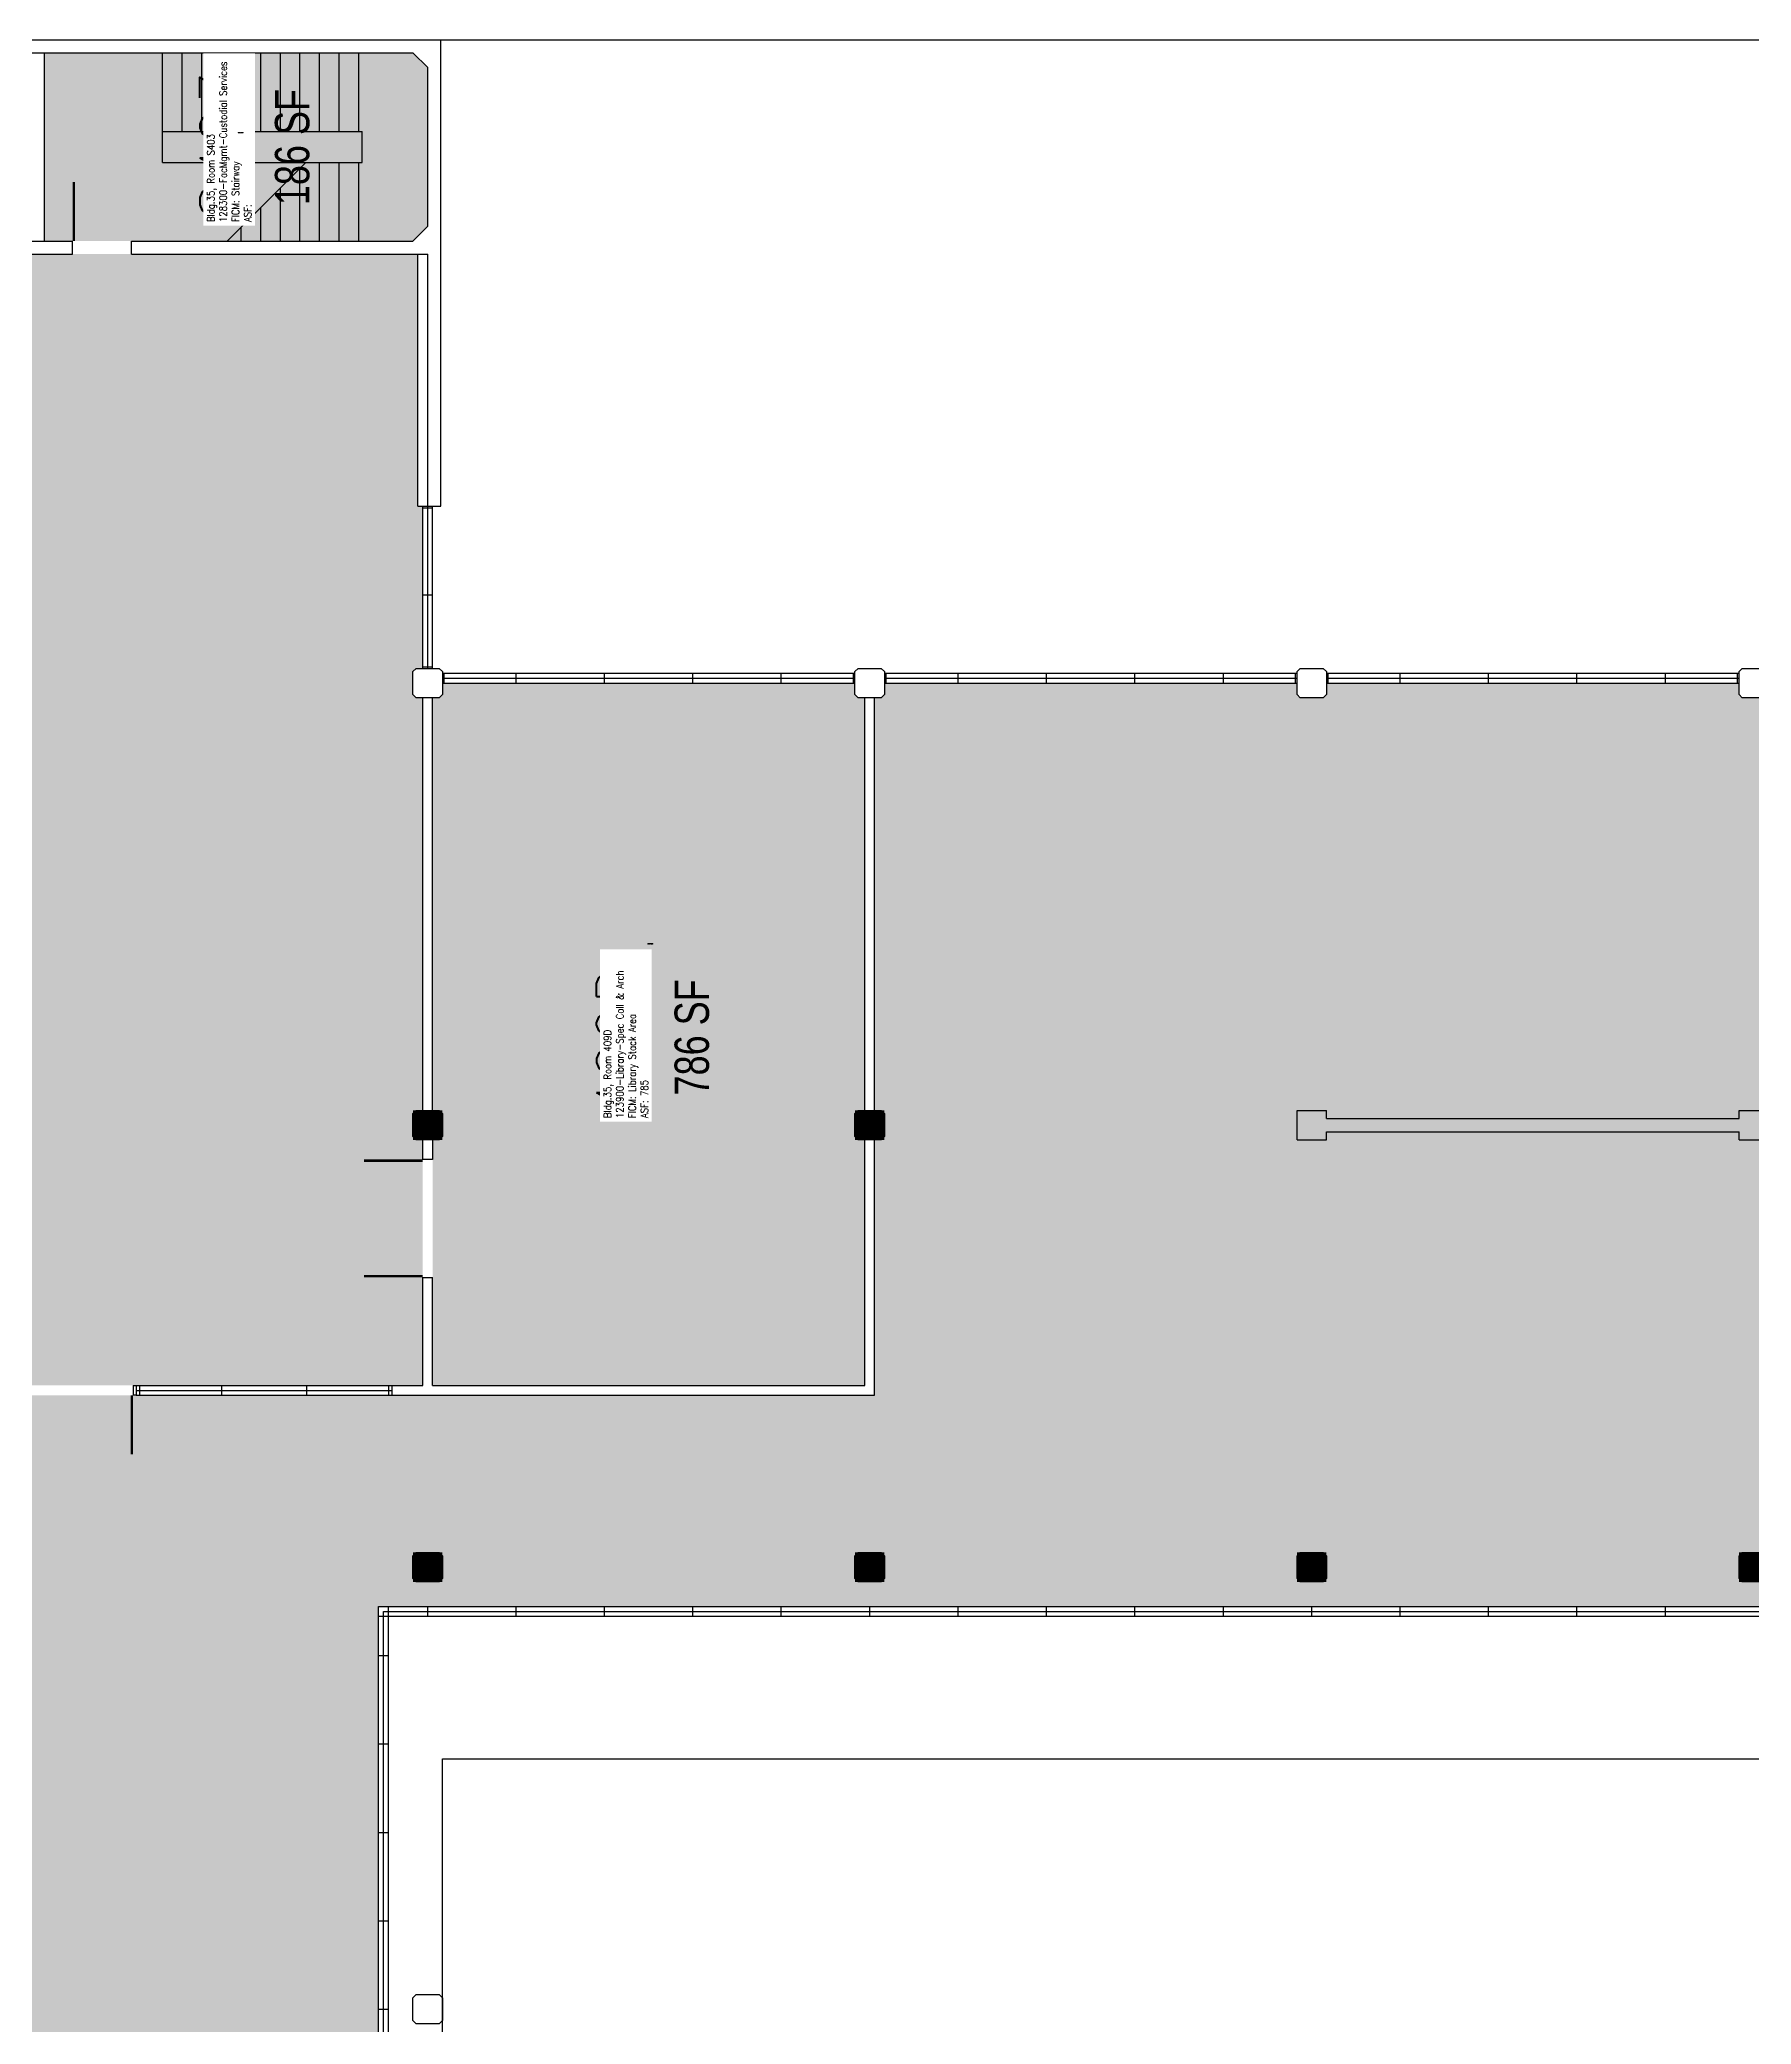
# Model space of a CAD drawing. Header units: inches. Extents: x 0 to 3363, y 0 to 2553.
# Drawn here: x 843 to 1889, y 1341 to 2553 of the extents above; entities that cross this region are included whole.
import ezdxf
from ezdxf.enums import TextEntityAlignment as Align

# ---------------------------------------------------------------- set-up
doc = ezdxf.new("R2010")
doc.units = ezdxf.units.IN
doc.header["$LTSCALE"] = 10
doc.header["$MEASUREMENT"] = 0
doc.layers.get('0').update_dxf_attribs({"linetype": 'CONTINUOUS'})
for name, color, linetype in [('A-DOOR', 2, 'CONTINUOUS'), ('A-FLOR', 3, 'CONTINUOUS'), ('A-GLAZ', 1, 'CONTINUOUS'), ('A-GLAZ-SILL', 2, 'CONTINUOUS'), ('A-IDEN-RNUM', 7, 'CONTINUOUS'), ('A-IDEN-SNUM', 4, 'CONTINUOUS'), ('A-IDEN-VNUM', 4, 'CONTINUOUS'), ('A-ROOF', 2, 'CONTINUOUS'), ('A-SWAL', 5, 'CONTINUOUS'), ('A-WALL', 5, 'CONTINUOUS'), ('A-WALL-PATT', 7, 'CONTINUOUS'), ('AREA-TEXT', 3, 'CONTINUOUS'), ('Rooms-Category-Color', 7, 'CONTINUOUS'), ('Rooms-College-Color', 7, 'CONTINUOUS'), ('Rooms-Department-Color', 7, 'CONTINUOUS'), ('Rooms-Division-Color', 7, 'CONTINUOUS'), ('Rooms-Information', 7, 'CONTINUOUS')]:
    doc.layers.add(name, color=color, linetype=linetype)
doc.styles.add('AREA', font='arial.ttf', dxfattribs={"width": 0.75, "height": 21})
doc.styles.add('ROOMSNUMBER', font='TXT.SHX', dxfattribs={"height": 0.03})
doc.styles.add('ROOMVNUMBER', font='simplex.shx', dxfattribs={"width": 0.85})

# ---------------------------------------------------------------- blocks, each defined once
blk = doc.blocks.new('COL')
at = {"layer": 'A-SWAL'}
blk.add_lwpolyline([(9, 7), (9, -7), (7, -9), (-7, -9), (-9, -7), (-9, 7), (-7, 9), (7, 9)], close=True, dxfattribs=at)
at = {"layer": 'A-WALL-PATT', "const_width": 18}
blk.add_lwpolyline([(0, 9), (0, -9)], dxfattribs=at)

msp = doc.modelspace()

# ---------------------------------------------------------------- hatches: boundary and pattern name
at = {"layer": 'Rooms-Category-Color', "true_color": 0xadadad}
msp.add_hatch(color=253, dxfattribs=at).paths.add_polyline_path([(858.4, 2430), (862, 2430), (863, 2430), (894.4, 2430), (898, 2430), (899, 2430), (1071, 2430), (1080, 2439), (1080, 2536), (1071, 2545), (894.4, 2545), (858.4, 2545), (846, 2545), (846, 2535.2), (846, 2507.2), (846, 2430)])
at = {"layer": 'Rooms-Category-Color', "true_color": 0x99d7b2}
for points in [[(810, 1089), (810, 816), (810, 810), (804, 810), (798, 810), (702, 810), (702, 807), (537, 807), (537, 810), (537, 822), (537, 861), (441, 861), (441, 962), (431, 962), (429, 962), (425, 962), (417, 962), (271, 962), (271, 819), (279, 819), (279, 816), (279, 810), (279, 801), (271, 801), (271, 549), (279, 549), (279, 543), (279, 537), (279, 535), (300, 535), (300, 531), (300, 318), (300, 282), (300, 279), (300, 270), (531, 270), (531, 279), (549, 279), (549, 270), (801, 270), (801, 279), (804, 279), (807, 279), (807, 300), (810, 300), (813, 300), (819, 300), (969, 300), (975, 300), (1077, 300), (1083, 300), (1239, 300), (1245, 300), (1401, 300), (1407, 300), (1611, 300), (1615, 300), (1615, 432), (1615, 531), (1611, 531), (1611, 537), (1611, 543), (1611, 549), (1629, 549), (1629, 543), (1631, 543), (1632, 543), (1667, 543), (1668, 543), (1790, 543), (1826, 543), (1891, 543), (1891, 672), (1890, 672), (1887, 672), (1782, 672), (1733.6, 672), (1665, 672), (1629, 672), (1623, 672), (1617, 672), (1611, 672), (1575, 672), (1509, 672), (1395, 672), (1359, 672), (1350, 672), (1341, 672), (1324.3, 672), (1305, 672), (1185, 672), (1125, 672), (1089, 672), (1077, 672), (1023, 672), (1023, 678), (1023, 813), (1050, 813), (1050, 969), (1050, 975), (1050, 1077), (1050, 1083), (1050, 1566), (1050, 1596), (2340, 1596), (2460, 1596), (2460, 1062), (2460, 810), (2433, 810), (2433, 785), (2433, 689), (2433, 678), (2433, 672), (2425, 672), (2389, 672), (2328, 672), (2325, 672), (2322, 672), (2223, 672), (2202, 672), (2166, 672), (2163, 672), (2157, 672), (2154, 672), (2118, 672), (1930, 672), (1894, 672), (1893, 672), (1893, 543), (1893, 300), (1899, 300), (2419, 300), (2421, 300), (2422, 300), (2430, 300), (2430, 279), (2436, 279), (2439, 279), (2439, 269), (2439, 263), (2589, 263), (2595, 263), (2623, 263), (2659, 263), (2691, 263), (2691, 269), (2691, 279), (2697, 279), (2703, 279), (2707, 279), (2707, 486), (2703, 486), (2700, 486), (2700, 503), (2700, 507), (2700, 533), (2700, 537), (2700, 543), (2700, 603), (2700, 611), (2700, 613), (2700, 639), (2700, 647), (2700, 648), (2700, 649), (2700, 672), (2700, 678), (2700, 815), (2700, 972), (2798, 972), (2808, 972), (2808, 812), (2808, 808), (2808, 805), (2808, 702), (2808, 678), (2808, 672), (2808, 652), (2808, 648), (2808, 647), (2808, 611), (2808, 543), (2808, 537), (2808, 486), (2709, 486), (2709, 279), (2709, 269), (2913, 269), (2919, 269), (2961, 269), (2961, 279), (2979, 279), (2979, 269), (3048, 269), (3105, 269), (3111, 269), (3231, 269), (3231, 279), (3231, 1071), (3231, 1081), (3231, 1095), (3231, 1605), (3231, 1611), (3231, 1621), (2979, 1621), (2979, 1611), (2965, 1611), (2961, 1611), (2961, 1621), (2916, 1621), (2916, 1627), (2916, 1633), (2808, 1633), (2808, 1627), (2808, 1610), (2808, 1543), (2808, 1458), (2710, 1458), (2706, 1458), (2700, 1458), (2700, 1620), (2700, 1725), (2700, 1728), (2710, 1728), (2710, 1635), (2808, 1635), (2916, 1635), (2967, 1635), (2973, 1635), (3048, 1635), (3048, 1882), (3048, 1890), (3085, 1890), (3085, 1893), (3085, 2052), (3085, 2160), (3048, 2160), (3048, 2259), (3048, 2260), (3048, 2268), (3048, 2421), (2708, 2421), (2708, 2322), (2700, 2322), (2700, 2328), (2700, 2422), (2541, 2422), (2535, 2422), (2519, 2422), (2518, 2422), (2507, 2422), (2483, 2422), (2482, 2422), (2471, 2422), (2436, 2422), (2436, 2268), (2433, 2268), (2433, 2169), (2437, 2169), (2439, 2167), (2439, 2153), (2437, 2151), (2423, 2151), (2421, 2153), (2421, 2160), (2169, 2160), (2169, 2153), (2167, 2151), (2153, 2151), (2151, 2153), (2151, 2160), (1899, 2160), (1899, 2153), (1897, 2151), (1883, 2151), (1881, 2153), (1881, 2160), (1629, 2160), (1629, 2153), (1627, 2151), (1613, 2151), (1611, 2153), (1611, 2160), (1359, 2160), (1359, 2153), (1357, 2151), (1353, 2151), (1353, 1887), (1353, 1760), (1353, 1754), (1353, 1725), (813, 1725), (813, 1620), (810, 1620), (810, 1461), (810, 1458), (813, 1458), (813, 1455), (813, 1453), (813, 1449), (813, 1447), (813, 1417), (813, 1413), (813, 1411), (813, 1350), (810, 1350), (810, 1305.5), (810, 1263.5), (810, 1188.6), (810, 1146.6)], [(1077, 1731), (1077, 1739), (1077, 2151), (1073, 2151), (1071, 2153), (1071, 2167), (1073, 2169), (1077, 2169), (1077, 2268), (1074, 2268), (1074, 2422), (921, 2422), (915, 2422), (899, 2422), (898, 2422), (894.4, 2422), (863, 2422), (862, 2422), (858.4, 2422), (810, 2422), (810, 2325), (810, 2322), (802, 2322), (802, 2421), (547, 2421), (533, 2421), (531, 2421), (489, 2421), (489, 2163), (489, 2163), (489, 1731)], [(1343, 2151), (1341, 2153), (1341, 2160), (1089, 2160), (1089, 2153), (1087, 2151), (1083, 2151), (1083, 1739), (1083, 1731), (1347, 1731), (1347, 1893), (1347, 2151)]]:
    msp.add_hatch(color=253, dxfattribs=at).paths.add_polyline_path(points)
at = {"layer": 'Rooms-College-Color', "true_color": 0xadadad}
msp.add_hatch(color=253, dxfattribs=at).paths.add_polyline_path([(858.4, 2430), (862, 2430), (863, 2430), (894.4, 2430), (898, 2430), (899, 2430), (1071, 2430), (1080, 2439), (1080, 2536), (1071, 2545), (894.4, 2545), (858.4, 2545), (846, 2545), (846, 2535.2), (846, 2507.2), (846, 2430)])
at = {"layer": 'Rooms-College-Color', "true_color": 0x80bc67}
for points in [[(810, 1089), (810, 816), (810, 810), (804, 810), (798, 810), (702, 810), (702, 807), (537, 807), (537, 810), (537, 822), (537, 861), (441, 861), (441, 962), (431, 962), (429, 962), (425, 962), (417, 962), (271, 962), (271, 819), (279, 819), (279, 816), (279, 810), (279, 801), (271, 801), (271, 549), (279, 549), (279, 543), (279, 537), (279, 535), (300, 535), (300, 531), (300, 318), (300, 282), (300, 279), (300, 270), (531, 270), (531, 279), (549, 279), (549, 270), (801, 270), (801, 279), (804, 279), (807, 279), (807, 300), (810, 300), (813, 300), (819, 300), (969, 300), (975, 300), (1077, 300), (1083, 300), (1239, 300), (1245, 300), (1401, 300), (1407, 300), (1611, 300), (1615, 300), (1615, 432), (1615, 531), (1611, 531), (1611, 537), (1611, 543), (1611, 549), (1629, 549), (1629, 543), (1631, 543), (1632, 543), (1667, 543), (1668, 543), (1790, 543), (1826, 543), (1891, 543), (1891, 672), (1890, 672), (1887, 672), (1782, 672), (1733.6, 672), (1665, 672), (1629, 672), (1623, 672), (1617, 672), (1611, 672), (1575, 672), (1509, 672), (1395, 672), (1359, 672), (1350, 672), (1341, 672), (1324.3, 672), (1305, 672), (1185, 672), (1125, 672), (1089, 672), (1077, 672), (1023, 672), (1023, 678), (1023, 813), (1050, 813), (1050, 969), (1050, 975), (1050, 1077), (1050, 1083), (1050, 1566), (1050, 1596), (2340, 1596), (2460, 1596), (2460, 1062), (2460, 810), (2433, 810), (2433, 785), (2433, 689), (2433, 678), (2433, 672), (2425, 672), (2389, 672), (2328, 672), (2325, 672), (2322, 672), (2223, 672), (2202, 672), (2166, 672), (2163, 672), (2157, 672), (2154, 672), (2118, 672), (1930, 672), (1894, 672), (1893, 672), (1893, 543), (1893, 300), (1899, 300), (2419, 300), (2421, 300), (2422, 300), (2430, 300), (2430, 279), (2436, 279), (2439, 279), (2439, 269), (2439, 263), (2589, 263), (2595, 263), (2623, 263), (2659, 263), (2691, 263), (2691, 269), (2691, 279), (2697, 279), (2703, 279), (2707, 279), (2707, 486), (2703, 486), (2700, 486), (2700, 503), (2700, 507), (2700, 533), (2700, 537), (2700, 543), (2700, 603), (2700, 611), (2700, 613), (2700, 639), (2700, 647), (2700, 648), (2700, 649), (2700, 672), (2700, 678), (2700, 815), (2700, 972), (2798, 972), (2808, 972), (2808, 812), (2808, 808), (2808, 805), (2808, 702), (2808, 678), (2808, 672), (2808, 652), (2808, 648), (2808, 647), (2808, 611), (2808, 543), (2808, 537), (2808, 486), (2709, 486), (2709, 279), (2709, 269), (2913, 269), (2919, 269), (2961, 269), (2961, 279), (2979, 279), (2979, 269), (3048, 269), (3105, 269), (3111, 269), (3231, 269), (3231, 279), (3231, 1071), (3231, 1081), (3231, 1095), (3231, 1605), (3231, 1611), (3231, 1621), (2979, 1621), (2979, 1611), (2965, 1611), (2961, 1611), (2961, 1621), (2916, 1621), (2916, 1627), (2916, 1633), (2808, 1633), (2808, 1627), (2808, 1610), (2808, 1543), (2808, 1458), (2710, 1458), (2706, 1458), (2700, 1458), (2700, 1620), (2700, 1725), (2700, 1728), (2710, 1728), (2710, 1635), (2808, 1635), (2916, 1635), (2967, 1635), (2973, 1635), (3048, 1635), (3048, 1882), (3048, 1890), (3085, 1890), (3085, 1893), (3085, 2052), (3085, 2160), (3048, 2160), (3048, 2259), (3048, 2260), (3048, 2268), (3048, 2421), (2708, 2421), (2708, 2322), (2700, 2322), (2700, 2328), (2700, 2422), (2541, 2422), (2535, 2422), (2519, 2422), (2518, 2422), (2507, 2422), (2483, 2422), (2482, 2422), (2471, 2422), (2436, 2422), (2436, 2268), (2433, 2268), (2433, 2169), (2437, 2169), (2439, 2167), (2439, 2153), (2437, 2151), (2423, 2151), (2421, 2153), (2421, 2160), (2169, 2160), (2169, 2153), (2167, 2151), (2153, 2151), (2151, 2153), (2151, 2160), (1899, 2160), (1899, 2153), (1897, 2151), (1883, 2151), (1881, 2153), (1881, 2160), (1629, 2160), (1629, 2153), (1627, 2151), (1613, 2151), (1611, 2153), (1611, 2160), (1359, 2160), (1359, 2153), (1357, 2151), (1353, 2151), (1353, 1887), (1353, 1760), (1353, 1754), (1353, 1725), (813, 1725), (813, 1620), (810, 1620), (810, 1461), (810, 1458), (813, 1458), (813, 1455), (813, 1453), (813, 1449), (813, 1447), (813, 1417), (813, 1413), (813, 1411), (813, 1350), (810, 1350), (810, 1305.5), (810, 1263.5), (810, 1188.6), (810, 1146.6)], [(1077, 1731), (1077, 1739), (1077, 2151), (1073, 2151), (1071, 2153), (1071, 2167), (1073, 2169), (1077, 2169), (1077, 2268), (1074, 2268), (1074, 2422), (921, 2422), (915, 2422), (899, 2422), (898, 2422), (894.4, 2422), (863, 2422), (862, 2422), (858.4, 2422), (810, 2422), (810, 2325), (810, 2322), (802, 2322), (802, 2421), (547, 2421), (533, 2421), (531, 2421), (489, 2421), (489, 2163), (489, 2163), (489, 1731)], [(1343, 2151), (1341, 2153), (1341, 2160), (1089, 2160), (1089, 2153), (1087, 2151), (1083, 2151), (1083, 1739), (1083, 1731), (1347, 1731), (1347, 1893), (1347, 2151)]]:
    msp.add_hatch(color=83, dxfattribs=at).paths.add_polyline_path(points)
at = {"layer": 'Rooms-Department-Color', "true_color": 0xacacac}
msp.add_hatch(color=253, dxfattribs=at).paths.add_polyline_path([(858.4, 2430), (862, 2430), (863, 2430), (894.4, 2430), (898, 2430), (899, 2430), (1071, 2430), (1080, 2439), (1080, 2536), (1071, 2545), (894.4, 2545), (858.4, 2545), (846, 2545), (846, 2535.2), (846, 2507.2), (846, 2430)])
at = {"layer": 'Rooms-Department-Color', "true_color": 0x62f98f}
for points in [[(810, 1089), (810, 816), (810, 810), (804, 810), (798, 810), (702, 810), (702, 807), (537, 807), (537, 810), (537, 822), (537, 861), (441, 861), (441, 962), (431, 962), (429, 962), (425, 962), (417, 962), (271, 962), (271, 819), (279, 819), (279, 816), (279, 810), (279, 801), (271, 801), (271, 549), (279, 549), (279, 543), (279, 537), (279, 535), (300, 535), (300, 531), (300, 318), (300, 282), (300, 279), (300, 270), (531, 270), (531, 279), (549, 279), (549, 270), (801, 270), (801, 279), (804, 279), (807, 279), (807, 300), (810, 300), (813, 300), (819, 300), (969, 300), (975, 300), (1077, 300), (1083, 300), (1239, 300), (1245, 300), (1401, 300), (1407, 300), (1611, 300), (1615, 300), (1615, 432), (1615, 531), (1611, 531), (1611, 537), (1611, 543), (1611, 549), (1629, 549), (1629, 543), (1631, 543), (1632, 543), (1667, 543), (1668, 543), (1790, 543), (1826, 543), (1891, 543), (1891, 672), (1890, 672), (1887, 672), (1782, 672), (1733.6, 672), (1665, 672), (1629, 672), (1623, 672), (1617, 672), (1611, 672), (1575, 672), (1509, 672), (1395, 672), (1359, 672), (1350, 672), (1341, 672), (1324.3, 672), (1305, 672), (1185, 672), (1125, 672), (1089, 672), (1077, 672), (1023, 672), (1023, 678), (1023, 813), (1050, 813), (1050, 969), (1050, 975), (1050, 1077), (1050, 1083), (1050, 1566), (1050, 1596), (2340, 1596), (2460, 1596), (2460, 1062), (2460, 810), (2433, 810), (2433, 785), (2433, 689), (2433, 678), (2433, 672), (2425, 672), (2389, 672), (2328, 672), (2325, 672), (2322, 672), (2223, 672), (2202, 672), (2166, 672), (2163, 672), (2157, 672), (2154, 672), (2118, 672), (1930, 672), (1894, 672), (1893, 672), (1893, 543), (1893, 300), (1899, 300), (2419, 300), (2421, 300), (2422, 300), (2430, 300), (2430, 279), (2436, 279), (2439, 279), (2439, 269), (2439, 263), (2589, 263), (2595, 263), (2623, 263), (2659, 263), (2691, 263), (2691, 269), (2691, 279), (2697, 279), (2703, 279), (2707, 279), (2707, 486), (2703, 486), (2700, 486), (2700, 503), (2700, 507), (2700, 533), (2700, 537), (2700, 543), (2700, 603), (2700, 611), (2700, 613), (2700, 639), (2700, 647), (2700, 648), (2700, 649), (2700, 672), (2700, 678), (2700, 815), (2700, 972), (2798, 972), (2808, 972), (2808, 812), (2808, 808), (2808, 805), (2808, 702), (2808, 678), (2808, 672), (2808, 652), (2808, 648), (2808, 647), (2808, 611), (2808, 543), (2808, 537), (2808, 486), (2709, 486), (2709, 279), (2709, 269), (2913, 269), (2919, 269), (2961, 269), (2961, 279), (2979, 279), (2979, 269), (3048, 269), (3105, 269), (3111, 269), (3231, 269), (3231, 279), (3231, 1071), (3231, 1081), (3231, 1095), (3231, 1605), (3231, 1611), (3231, 1621), (2979, 1621), (2979, 1611), (2965, 1611), (2961, 1611), (2961, 1621), (2916, 1621), (2916, 1627), (2916, 1633), (2808, 1633), (2808, 1627), (2808, 1610), (2808, 1543), (2808, 1458), (2710, 1458), (2706, 1458), (2700, 1458), (2700, 1620), (2700, 1725), (2700, 1728), (2710, 1728), (2710, 1635), (2808, 1635), (2916, 1635), (2967, 1635), (2973, 1635), (3048, 1635), (3048, 1882), (3048, 1890), (3085, 1890), (3085, 1893), (3085, 2052), (3085, 2160), (3048, 2160), (3048, 2259), (3048, 2260), (3048, 2268), (3048, 2421), (2708, 2421), (2708, 2322), (2700, 2322), (2700, 2328), (2700, 2422), (2541, 2422), (2535, 2422), (2519, 2422), (2518, 2422), (2507, 2422), (2483, 2422), (2482, 2422), (2471, 2422), (2436, 2422), (2436, 2268), (2433, 2268), (2433, 2169), (2437, 2169), (2439, 2167), (2439, 2153), (2437, 2151), (2423, 2151), (2421, 2153), (2421, 2160), (2169, 2160), (2169, 2153), (2167, 2151), (2153, 2151), (2151, 2153), (2151, 2160), (1899, 2160), (1899, 2153), (1897, 2151), (1883, 2151), (1881, 2153), (1881, 2160), (1629, 2160), (1629, 2153), (1627, 2151), (1613, 2151), (1611, 2153), (1611, 2160), (1359, 2160), (1359, 2153), (1357, 2151), (1353, 2151), (1353, 1887), (1353, 1760), (1353, 1754), (1353, 1725), (813, 1725), (813, 1620), (810, 1620), (810, 1461), (810, 1458), (813, 1458), (813, 1455), (813, 1453), (813, 1449), (813, 1447), (813, 1417), (813, 1413), (813, 1411), (813, 1350), (810, 1350), (810, 1305.5), (810, 1263.5), (810, 1188.6), (810, 1146.6)], [(1077, 1731), (1077, 1739), (1077, 2151), (1073, 2151), (1071, 2153), (1071, 2167), (1073, 2169), (1077, 2169), (1077, 2268), (1074, 2268), (1074, 2422), (921, 2422), (915, 2422), (899, 2422), (898, 2422), (894.4, 2422), (863, 2422), (862, 2422), (858.4, 2422), (810, 2422), (810, 2325), (810, 2322), (802, 2322), (802, 2421), (547, 2421), (533, 2421), (531, 2421), (489, 2421), (489, 2163), (489, 2163), (489, 1731)], [(1343, 2151), (1341, 2153), (1341, 2160), (1089, 2160), (1089, 2153), (1087, 2151), (1083, 2151), (1083, 1739), (1083, 1731), (1347, 1731), (1347, 1893), (1347, 2151)]]:
    msp.add_hatch(color=91, dxfattribs=at).paths.add_polyline_path(points)
at = {"layer": 'Rooms-Division-Color', "true_color": 0xadadad}
msp.add_hatch(color=253, dxfattribs=at).paths.add_polyline_path([(858.4, 2430), (862, 2430), (863, 2430), (894.4, 2430), (898, 2430), (899, 2430), (1071, 2430), (1080, 2439), (1080, 2536), (1071, 2545), (894.4, 2545), (858.4, 2545), (846, 2545), (846, 2535.2), (846, 2507.2), (846, 2430)])
at = {"layer": 'Rooms-Division-Color', "true_color": 0x62f98f}
for points in [[(810, 1089), (810, 816), (810, 810), (804, 810), (798, 810), (702, 810), (702, 807), (537, 807), (537, 810), (537, 822), (537, 861), (441, 861), (441, 962), (431, 962), (429, 962), (425, 962), (417, 962), (271, 962), (271, 819), (279, 819), (279, 816), (279, 810), (279, 801), (271, 801), (271, 549), (279, 549), (279, 543), (279, 537), (279, 535), (300, 535), (300, 531), (300, 318), (300, 282), (300, 279), (300, 270), (531, 270), (531, 279), (549, 279), (549, 270), (801, 270), (801, 279), (804, 279), (807, 279), (807, 300), (810, 300), (813, 300), (819, 300), (969, 300), (975, 300), (1077, 300), (1083, 300), (1239, 300), (1245, 300), (1401, 300), (1407, 300), (1611, 300), (1615, 300), (1615, 432), (1615, 531), (1611, 531), (1611, 537), (1611, 543), (1611, 549), (1629, 549), (1629, 543), (1631, 543), (1632, 543), (1667, 543), (1668, 543), (1790, 543), (1826, 543), (1891, 543), (1891, 672), (1890, 672), (1887, 672), (1782, 672), (1733.6, 672), (1665, 672), (1629, 672), (1623, 672), (1617, 672), (1611, 672), (1575, 672), (1509, 672), (1395, 672), (1359, 672), (1350, 672), (1341, 672), (1324.3, 672), (1305, 672), (1185, 672), (1125, 672), (1089, 672), (1077, 672), (1023, 672), (1023, 678), (1023, 813), (1050, 813), (1050, 969), (1050, 975), (1050, 1077), (1050, 1083), (1050, 1566), (1050, 1596), (2340, 1596), (2460, 1596), (2460, 1062), (2460, 810), (2433, 810), (2433, 785), (2433, 689), (2433, 678), (2433, 672), (2425, 672), (2389, 672), (2328, 672), (2325, 672), (2322, 672), (2223, 672), (2202, 672), (2166, 672), (2163, 672), (2157, 672), (2154, 672), (2118, 672), (1930, 672), (1894, 672), (1893, 672), (1893, 543), (1893, 300), (1899, 300), (2419, 300), (2421, 300), (2422, 300), (2430, 300), (2430, 279), (2436, 279), (2439, 279), (2439, 269), (2439, 263), (2589, 263), (2595, 263), (2623, 263), (2659, 263), (2691, 263), (2691, 269), (2691, 279), (2697, 279), (2703, 279), (2707, 279), (2707, 486), (2703, 486), (2700, 486), (2700, 503), (2700, 507), (2700, 533), (2700, 537), (2700, 543), (2700, 603), (2700, 611), (2700, 613), (2700, 639), (2700, 647), (2700, 648), (2700, 649), (2700, 672), (2700, 678), (2700, 815), (2700, 972), (2798, 972), (2808, 972), (2808, 812), (2808, 808), (2808, 805), (2808, 702), (2808, 678), (2808, 672), (2808, 652), (2808, 648), (2808, 647), (2808, 611), (2808, 543), (2808, 537), (2808, 486), (2709, 486), (2709, 279), (2709, 269), (2913, 269), (2919, 269), (2961, 269), (2961, 279), (2979, 279), (2979, 269), (3048, 269), (3105, 269), (3111, 269), (3231, 269), (3231, 279), (3231, 1071), (3231, 1081), (3231, 1095), (3231, 1605), (3231, 1611), (3231, 1621), (2979, 1621), (2979, 1611), (2965, 1611), (2961, 1611), (2961, 1621), (2916, 1621), (2916, 1627), (2916, 1633), (2808, 1633), (2808, 1627), (2808, 1610), (2808, 1543), (2808, 1458), (2710, 1458), (2706, 1458), (2700, 1458), (2700, 1620), (2700, 1725), (2700, 1728), (2710, 1728), (2710, 1635), (2808, 1635), (2916, 1635), (2967, 1635), (2973, 1635), (3048, 1635), (3048, 1882), (3048, 1890), (3085, 1890), (3085, 1893), (3085, 2052), (3085, 2160), (3048, 2160), (3048, 2259), (3048, 2260), (3048, 2268), (3048, 2421), (2708, 2421), (2708, 2322), (2700, 2322), (2700, 2328), (2700, 2422), (2541, 2422), (2535, 2422), (2519, 2422), (2518, 2422), (2507, 2422), (2483, 2422), (2482, 2422), (2471, 2422), (2436, 2422), (2436, 2268), (2433, 2268), (2433, 2169), (2437, 2169), (2439, 2167), (2439, 2153), (2437, 2151), (2423, 2151), (2421, 2153), (2421, 2160), (2169, 2160), (2169, 2153), (2167, 2151), (2153, 2151), (2151, 2153), (2151, 2160), (1899, 2160), (1899, 2153), (1897, 2151), (1883, 2151), (1881, 2153), (1881, 2160), (1629, 2160), (1629, 2153), (1627, 2151), (1613, 2151), (1611, 2153), (1611, 2160), (1359, 2160), (1359, 2153), (1357, 2151), (1353, 2151), (1353, 1887), (1353, 1760), (1353, 1754), (1353, 1725), (813, 1725), (813, 1620), (810, 1620), (810, 1461), (810, 1458), (813, 1458), (813, 1455), (813, 1453), (813, 1449), (813, 1447), (813, 1417), (813, 1413), (813, 1411), (813, 1350), (810, 1350), (810, 1305.5), (810, 1263.5), (810, 1188.6), (810, 1146.6)], [(1077, 1731), (1077, 1739), (1077, 2151), (1073, 2151), (1071, 2153), (1071, 2167), (1073, 2169), (1077, 2169), (1077, 2268), (1074, 2268), (1074, 2422), (921, 2422), (915, 2422), (899, 2422), (898, 2422), (894.4, 2422), (863, 2422), (862, 2422), (858.4, 2422), (810, 2422), (810, 2325), (810, 2322), (802, 2322), (802, 2421), (547, 2421), (533, 2421), (531, 2421), (489, 2421), (489, 2163), (489, 2163), (489, 1731)], [(1343, 2151), (1341, 2153), (1341, 2160), (1089, 2160), (1089, 2153), (1087, 2151), (1083, 2151), (1083, 1739), (1083, 1731), (1347, 1731), (1347, 1893), (1347, 2151)]]:
    msp.add_hatch(color=91, dxfattribs=at).paths.add_polyline_path(points)

# ---------------------------------------------------------------- linework, layer by layer
at = {"layer": 'A-DOOR'}
for points in [[(863.8, 2430, 1.5, 1.5, 0), (863.8, 2466, 0, 0, 0), (864.5, 2466, 0, 0, -0.414214), (899, 2428.5, 0, 0, -0.414214)], [(1077, 1868.3, 1.5, 1.5, 0), (1041, 1868.3, 0, 0, 0), (1041, 1867.5, 0, 0, 0.414214), (1078.5, 1833, 0, 0, 0.414214)], [(1077, 1797.8, 1.5, 1.5, 0), (1041, 1797.8, 0, 0, 0), (1041, 1798.5, 0, 0, -0.414214), (1078.5, 1833, 0, 0, -0.414214)], [(828.8, 1725, 1.5, 1.5, 0), (828.8, 1689, 0, 0, 0), (829.5, 1689, 0, 0, 0.414214), (864, 1726.5, 0, 0, 0.414214)], [(899.3, 1725, 1.5, 1.5, 0), (899.3, 1689, 0, 0, 0), (898.5, 1689, 0, 0, -0.414214), (864, 1726.5, 0, 0, -0.414214)]]:
    msp.add_lwpolyline(points, format="xyseb", dxfattribs=at)
at = {"layer": 'A-FLOR'}
for p, q in [((918, 2478), (918, 2545)), ((930, 2497), (930, 2545)), ((942, 2497), (942, 2545)), ((954, 2497), (954, 2545)), ((966, 2497), (966, 2545)), ((978, 2497), (978, 2545)), ((990, 2497), (990, 2545)), ((1002, 2497), (1002, 2545)), ((1014, 2497), (1014, 2545)), ((1026, 2497), (1026, 2545)), ((1038, 2497), (1038, 2545)), ((918, 2497), (1040, 2497)), ((1040, 2478), (1040, 2497)), ((918, 2478), (1040, 2478)), ((957.3, 2429.8), (1005.6, 2478)), ((1002, 2430), (1002, 2474.4)), ((1014, 2430), (1014, 2478)), ((1026, 2430), (1026, 2478)), ((1038, 2430), (1038, 2478)), ((990, 2430), (990, 2462.4)), ((978, 2430), (978, 2450.4)), ((966, 2430), (966, 2438.4))]:
    msp.add_line(p, q, dxfattribs=at)
at = {"layer": 'A-GLAZ'}
for p, q in [((1077, 2267), (1083, 2267)), ((1080, 2169), (1080, 2268)), ((1077, 2214), (1083, 2214)), ((1077, 2170), (1083, 2170)), ((1089, 2163), (1341, 2163)), ((1090, 2160), (1090, 2166)), ((1134, 2160), (1134, 2166)), ((1188, 2160), (1188, 2166)), ((1242, 2160), (1242, 2166)), ((1296, 2160), (1296, 2166)), ((1340, 2160), (1340, 2166)), ((1359, 2163), (1611, 2163)), ((1360, 2160), (1360, 2166)), ((1404, 2160), (1404, 2166)), ((1458, 2160), (1458, 2166)), ((1512, 2160), (1512, 2166)), ((1566, 2160), (1566, 2166)), ((1610, 2160), (1610, 2166)), ((1629, 2163), (1881, 2163)), ((1630, 2160), (1630, 2166)), ((1674, 2160), (1674, 2166)), ((1728, 2160), (1728, 2166)), ((1782, 2160), (1782, 2166)), ((1836, 2160), (1836, 2166)), ((1880, 2160), (1880, 2166)), ((902, 1728), (1058, 1728)), ((904, 1731), (904, 1725)), ((954, 1731), (954, 1725)), ((1006, 1731), (1006, 1725)), ((1056, 1731), (1056, 1725)), ((1050, 1590), (1056, 1590)), ((1053, 813), (1053, 1593)), ((1053, 1593), (2340, 1593)), ((1056, 1590), (1056, 1596)), ((1080, 1590), (1080, 1596)), ((1134, 1590), (1134, 1596)), ((1188, 1590), (1188, 1596)), ((1242, 1590), (1242, 1596)), ((1296, 1590), (1296, 1596)), ((1350, 1590), (1350, 1596)), ((1404, 1590), (1404, 1596)), ((1458, 1590), (1458, 1596)), ((1512, 1590), (1512, 1596)), ((1566, 1590), (1566, 1596)), ((1620, 1590), (1620, 1596)), ((1674, 1590), (1674, 1596)), ((1728, 1590), (1728, 1596)), ((1782, 1590), (1782, 1596)), ((1836, 1590), (1836, 1596)), ((1050, 1566), (1056, 1566)), ((1050, 1512), (1056, 1512)), ((1050, 1458), (1056, 1458)), ((1050, 1404), (1056, 1404)), ((1050, 1350), (1056, 1350))]:
    msp.add_line(p, q, dxfattribs=at)
at = {"layer": 'A-GLAZ-SILL'}
for p, q in [((1077, 2169), (1077, 2268)), ((1083, 2169), (1083, 2268)), ((1089, 2166), (1341, 2166)), ((1089, 2160), (1341, 2160)), ((1359, 2166), (1611, 2166)), ((1359, 2160), (1611, 2160)), ((1629, 2166), (1881, 2166)), ((1629, 2160), (1881, 2160)), ((902, 1731), (954, 1731)), ((902, 1725), (954, 1725)), ((954, 1731), (1006, 1731)), ((954, 1725), (1006, 1725)), ((1006, 1731), (1058, 1731)), ((1006, 1725), (1058, 1725)), ((1050, 1596), (2340, 1596)), ((1050, 813), (1050, 1596)), ((1056, 1590), (2340, 1590)), ((1056, 813), (1056, 1590))]:
    msp.add_line(p, q, dxfattribs=at)
at = {"layer": 'A-ROOF'}
for p, q in [((1088, 2553), (2422, 2553)), ((1089, 1503), (2313, 1503)), ((1089, 819), (1089, 1503))]:
    msp.add_line(p, q, dxfattribs=at)
at = {"layer": 'A-WALL'}
for p, q in [((802, 2553), (1088, 2553)), ((1088, 2268), (1088, 2553)), ((810, 2545), (1071, 2545)), ((846, 2430), (846, 2545)), ((1071, 2545), (1080, 2536)), ((1080, 2439), (1080, 2536)), ((1080, 2439), (1071, 2430)), ((810, 2430), (863, 2430)), ((863, 2422), (863, 2430)), ((899, 2422), (899, 2430)), ((899, 2430), (1071, 2430)), ((810, 2422), (863, 2422)), ((899, 2422), (1080, 2422)), ((1074, 2268), (1074, 2422)), ((1080, 2268), (1080, 2422)), ((1074, 2268), (1080, 2268)), ((1080, 2268), (1088, 2268)), ((1077, 1899), (1077, 2151)), ((1083, 1899), (1083, 2151)), ((1347, 1899), (1347, 2151)), ((1353, 1899), (1353, 2151)), ((1611, 1899), (1629, 1899)), ((1611, 1881), (1611, 1899)), ((1629, 1894), (1629, 1899)), ((1629, 1894), (1881, 1894)), ((1881, 1899), (1899, 1899)), ((1881, 1894), (1881, 1899)), ((1077, 1869), (1077, 1881)), ((1083, 1881), (1083, 1869)), ((1347, 1731), (1347, 1881)), ((1353, 1725), (1353, 1881)), ((1611, 1881), (1629, 1881)), ((1629, 1886), (1881, 1886)), ((1629, 1881), (1629, 1886)), ((1881, 1881), (1881, 1886)), ((1881, 1881), (1899, 1881)), ((1083, 1869), (1077, 1869)), ((1077, 1797), (1083, 1797)), ((1077, 1731), (1077, 1797)), ((1083, 1731), (1083, 1797)), ((900, 1731), (900, 1725)), ((900, 1731), (902, 1731)), ((902, 1725), (900, 1725)), ((902, 1731), (902, 1725)), ((1058, 1731), (1077, 1731)), ((1058, 1731), (1058, 1725)), ((1058, 1725), (1353, 1725)), ((1083, 1731), (1347, 1731))]:
    msp.add_line(p, q, dxfattribs=at)
for points in [[(1089, 2167), (1089, 2153), (1087, 2151), (1073, 2151), (1071, 2153), (1071, 2167), (1073, 2169), (1087, 2169)], [(1359, 2167), (1359, 2153), (1357, 2151), (1343, 2151), (1341, 2153), (1341, 2167), (1343, 2169), (1357, 2169)], [(1629, 2167), (1629, 2153), (1627, 2151), (1613, 2151), (1611, 2153), (1611, 2167), (1613, 2169), (1627, 2169)], [(1899, 2167), (1899, 2153), (1897, 2151), (1883, 2151), (1881, 2153), (1881, 2167), (1883, 2169), (1897, 2169)], [(1089, 1357), (1089, 1343), (1087, 1341), (1073, 1341), (1071, 1343), (1071, 1357), (1073, 1359), (1087, 1359)]]:
    msp.add_lwpolyline(points, close=True, dxfattribs=at)

# ---------------------------------------------------------------- block references
at = {"xscale": 0.9999999962747097, "yscale": 0.9999999962747097, "zscale": 0.9999999962747097}
for p in [(1080, 1890), (1350, 1890), (1080, 1620), (1350, 1620), (1620, 1620), (1890, 1620)]:
    msp.add_blockref('COL', p, dxfattribs=at)

# ---------------------------------------------------------------- texts
at = {"layer": 'A-IDEN-RNUM', "style": 'ROOMSNUMBER'}
for s, p in [('S403-00', (965.7, 2496.2)), ('0409-D0', (1216, 2000.8))]:
    msp.add_text(s, height=0.36, rotation=360, dxfattribs=at).set_placement(p, align=Align.MIDDLE)
at = {"layer": 'A-IDEN-SNUM', "style": 'ROOMSNUMBER'}
for s, p in [('0350S40300', (965.7, 2496.2)), ('03500409D0', (1216, 2000.8))]:
    msp.add_text(s, height=0.36, rotation=360, dxfattribs=at).set_placement(p, align=Align.MIDDLE)
at = {"layer": 'A-IDEN-VNUM', "style": 'ROOMVNUMBER', "width": 0.85}
msp.add_text('S403', height=31.5, rotation=90, dxfattribs=at).set_placement((956.5, 2488.8), align=Align.MIDDLE_CENTER)
msp.add_text('409D', height=31.5, rotation=90, dxfattribs=at).set_placement((1198.8, 1941.5), align=Align.MIDDLE)
at = {"layer": 'AREA-TEXT', "style": 'AREA', "width": 0.75}
for s, p in [('186 SF', (997.2, 2487.4)), ('786 SF', (1241.3, 1943.6))]:
    msp.add_text(s, height=21, rotation=90, dxfattribs=at).set_placement(p, align=Align.MIDDLE_CENTER)

# ---------------------------------------------------------------- next in the draw order: texts
at = {"layer": 'Rooms-Information', "char_height": 4.5, "width": 100.8, "attachment_point": 7, "rotation": 90, "style": 'ROOMVNUMBER', "bg_fill": 3, "box_fill_scale": 1.5, "bg_fill_color": 256, "bg_fill_true_color": 13158600, "bg_fill_transparency": 0}
for s, insert in [('Bldg.35, Room S403^M^J128300-FacMgmt-Custodial Services^M^JFICM: Stairway^M^JASF: ', (972.3, 2441.6)), ('Bldg.35, Room 409D^M^J123900-Library-Spec Coll & Arch^M^JFICM: Library Stack Area^M^JASF: 785', (1214.6, 1894.3))]:
    msp.add_mtext(s, dxfattribs=dict(at, insert=insert))

doc.saveas('drawing.dxf')
